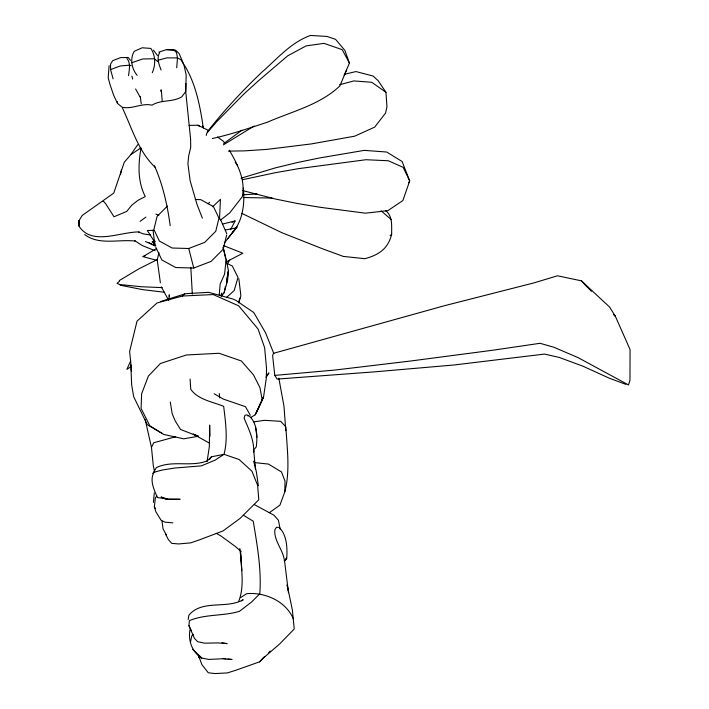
<?xml version="1.0" encoding="UTF-8"?>
<svg xmlns="http://www.w3.org/2000/svg" width="709" height="709" viewBox="0 0 709 709"><rect width="100%" height="100%" fill="white"/><g stroke="black" fill="none" stroke-linecap="round" stroke-linejoin="round"><path stroke-width="1.06" d="M113.112 78.859L110.56 69.579L110.569 64.111L112.678 60.682L120.53 57.624L128.214 57.473L130.509 60.398M285.816 430.7L283.963 406.168L278.823 378.11M241.849 570.701L240.493 550.884C240.856 567.439 244.933 585.51 238.729 601.25M158.816 52.147L166.447 49.63L175.531 50.109L179.085 53.485L183.879 64.687L186.166 74.826L185.767 92.002L190.588 139.061L190.712 147.339L188.665 155.989L187.912 163.726L190.118 180.662L197.005 204.414L202.384 218.168M185.838 83.423L185.696 91.55L181.796 96.805C172.517 102.53 161.28 99.366 152.001 105.154C141.632 102.77 132.432 109.532 122.09 107.21L117.517 103.425L113.6 95.103L110.01 84.495L108.193 77.875L109.097 65.68M269.234 512.767L279.922 505.145L284.823 491.78L285.009 481.136L281.482 471.946L268.392 464.058L255.382 462.693M192.325 294.12L190.818 267.373M139.407 231.923C120.229 231.657 91.7 246.236 78.921 226.011L79.089 220.534L82.138 215.518L113.724 193.114L124.305 162.21L130.908 154.553L137.714 144.663M162.219 101.192L161.324 89.875M137.129 75.331C131.679 68.995 129.712 58.59 134.276 51.287L142.163 47.787L150.822 48.407C155.608 55.337 155.723 65.148 152.284 72.699M219.489 219.099L220.455 199.318L212.656 206.762M161.067 70.005C159.064 64.59 156.379 58.12 159.64 52.688M221.917 642.726L227.128 643.604L217.663 642.912L204.422 643.169L197.643 641.698L194.408 638.286L188.966 625.684L189.356 620.65C205.078 613.967 223.096 616.236 239.394 611.371L251.571 602.012L259.778 593.796C261.648 569.619 257.145 545.079 253.255 521.221L243.497 515.301M168.813 300.004L169.265 294.749L169.416 296.779M153.428 502.397L154.296 492.906M225.675 258.581L223.113 247.29L226.153 259.441L224.576 274.091L220.153 284.079L219.223 295.015M78.752 223.397L79.089 220.534L78.921 226.011M229.379 150.281C237.444 164.169 245.863 180.175 242.256 196.739L229.716 212.922L220.455 220.136M140.887 148.872C138.104 164.993 137.679 181.61 145.256 196.57L137.909 200.346L131.511 205.442L126.769 211.388L114.007 216.786L105.809 203.935L103.78 201.524L102.406 201.462M172.845 522.87L164.922 522.152L161.085 520.246L155.971 511.969L154.314 506.793L155.431 497.647L156.999 496.087M176.709 67.78L177.472 57.925L176.532 52.626L173.909 50.02L166.447 49.63M226.393 284.646L228.44 270.732L226.153 259.441M128.533 75.668C129.206 70.005 130.961 63.128 126.893 58.395M190.242 629.034C187.575 639.775 192.05 652.218 201.71 658.041L208.561 659.414L222.52 658.785L232.056 659.485L227.917 659.024M188.142 619.586L188.886 615.226C202.056 599.247 226.472 609.35 243.196 599.725L241.521 600.94M221.27 296.211L221.828 293.056L220.942 294.793M207.081 461.506L209.323 446.812L209.66 425.037L210.024 436.203M221.545 295.963L224.141 292.711L225.373 286.436M226.596 280.152L228.44 270.732L227.58 280.365L224.141 292.711M120.486 174.689L121.478 169.735M206.248 135.428L206.673 133.31L216.67 121.744L243.657 94.244L258.014 81.163L287.748 55.798L306.164 45.872L324.066 43.364L342.234 49.683L349.413 63.083L344.202 75.464M190.517 641.946L191.882 635.61L193.619 634.378M158.958 252.67L157.221 260.017L160.385 282.82M226.65 235.051L223.158 249.293L211.122 261.364L193.761 268.046L175.726 267.532L161.847 259.973L155.847 247.379M238.658 302.149L239.828 298.143M238.773 303.018L240.883 295.786L238.836 278.699M284.823 491.78C290.309 470.794 287.074 448.318 285.833 426.862L280.675 421.323L264.572 420.322L253.787 421.873M250.667 417.557L255.196 414.783L263.571 396.898L266.256 378.571L266.549 368.6L264.617 347.649L258.058 329.003L238.685 305.845L213.232 294.563L182.408 296.025L157.017 302.982L137.023 321.142L129.614 351.531L131.519 369.673M346.541 70.023L339.895 85.886C319.856 104.967 292.037 111.41 267.275 122.258C249.098 128.143 231.001 134.471 212.301 138.521M130.66 360.916L126.867 369.398L131.209 366.482M385.492 210.564C392.999 216.103 391.483 226.1 391.669 234.254C388.045 248.824 378.881 254.921 364.887 258.688L343.333 256.419L322.799 248.894L281.96 232.747L241.76 213.338M256.41 412.771L263.571 396.898L255.196 414.783M154.606 471.893L153.277 465.538L151.46 447.352L153.764 442.744L175.681 436.726M230.602 229.707L235.078 220.969L222.475 224.062M408.65 182.754L409.705 180.901L402.109 161.51L386.724 152.027L364.266 150.37L319.546 157.965L297.204 162.565L274.87 168.015L241.06 178.207M285.098 560.58L286.578 557.983L285.115 560.544L286.711 558.541C287.437 548.181 287.056 535.348 279.302 527.505M227.536 263.748L229.681 260.088M152.816 473.585L156.37 467.603C172.553 459.831 191.058 467.408 207.427 460.797L211.415 456.8L224.017 454.336L239.11 459.503L251.97 471.237L257.633 485.364L258.803 499.765L240.094 518.376L223.043 530.935L199.167 539.957L190.632 542.89L178.633 543.945L171.773 543.378L168.343 539.584L165.711 534.382M266.07 377.418L268.915 372.89L266.3 376.302M209.545 459.476L211.415 456.8M224.656 242.646L236.07 227.961L225.338 229.982M233.376 231.675C243.054 219.648 244.889 203.022 243.311 188.071M207.267 131.892C223.831 110.719 242.203 90.956 261.639 72.389C277.13 58.98 290.628 42.567 310.471 35.45L326.938 36.425L335.552 39.323L344.858 50.366L349.413 63.083M227.678 238.658L237.107 226.915L232.268 232.419M254.646 448.868L256.286 446.847C257.518 436.398 257.42 422.334 248.434 415.377M198.316 655.054L201.914 664.661L208.313 672.797L215.199 673.55L227.385 672.921L235.778 670.271L259.432 661.896L264.794 656.499M167.421 206.053L157.088 216.413L153.888 229.503L159.401 241.078L172.154 248.026L188.736 248.496L204.697 242.363L215.758 231.258L218.966 218.168L213.453 206.603L200.691 199.646L195.17 199.495M259.432 661.896L264.829 656.49M268.693 652.626L270.235 651.084M208.074 203.758L209.598 202.287M182.408 296.025L184.686 293.934L186.946 293.597L208.694 292.33L232.862 298.994L235.973 300.439L253.778 312.545L265.583 332.831L273.825 353.561M226.534 297.505L234.2 290.504L238.002 277.441L232.313 266.026L226.463 263.154M284.424 561.165C283.565 550.184 273.718 540.967 274.87 529.783L276.483 527.283L278.477 527.381M390.101 235.645L391.669 234.254M262.481 658.821L279.621 643.994L294.226 628.998L292.383 610.015L287.118 584.819L287.943 589.799M140.063 221.35L145.939 217.096M119.564 281.198L116.994 283.343L119.856 284.548L141.534 286.746L162.21 287.624M223.69 143.581L241.929 130.199M130.908 154.553L141.011 147.862M240.573 597.634L246.688 593.672C265.21 591.988 286.152 601.338 293.464 619.143M223.406 144.858L254.185 125.998M119.307 280.551L139.053 268.729L157.549 259.459M156.68 260.318L143.014 256.631L156.662 248.504M225.994 262.002L242.841 253.237L223.654 245.642M232.029 222.254L235.078 220.969M143.014 256.631L145.035 255.834M110.56 69.579L120.193 65.999L129.49 65.166L131.147 65.751M131.821 62.729L142.748 58.953L154.527 58.776L157.779 61.692M160.704 301.511L184.686 293.934M339.558 84.761L353.871 80.923L371.684 82.279L385.971 92.276L386.946 106.82L385.554 113.059L374.68 127.124L354.704 136.181L311.26 143.936L267.036 149.369L244.508 150.866L228.395 151.123M158.089 60.185L166.925 57.863L177.472 57.925L180.884 59.645L183.879 64.687M344.228 74.356L355.953 71.565L373.076 76.04L378.127 80.649L385.971 92.276M242.443 179.732L275.704 172.633L298.294 168.68L365.933 159.72L388.284 160.757L403.146 167.333L409.705 180.901L402.854 200.576L387.841 210.662L365.454 213.187L320.477 207.338L297.975 203.607L275.464 199.043L242.345 190.491M155.838 245.855L152.302 241.893L155.351 241.255M154.075 243.178L152.302 241.893L154.429 241.477M198.609 436.221L183.684 438.827L163.682 434.422L149.883 425.887L141.091 408.428L141.632 393.796L148.385 376.08L160.464 363.478L186.396 354.987L219.09 353.268L241.299 360.961L253.521 374.91L259.981 387.717L262.268 400.204M243.32 194.815L257.083 193.92M274.782 375.398L334.923 370.045L410.865 360.978L492.658 350.246L540.063 343.298L553.906 347.25L577.941 357.549L628.52 384.943L629.964 380.228L630.071 349.528L615.288 316.161L609.616 307.077L581.398 280.835L557.487 275.801L533.717 282.953L444.446 305.721L273.408 353.348L272.637 355.688L274.782 375.398L277.113 379.085L374.405 371.87L454.132 364.975L544.547 354.075L559.1 357.389L582.736 366.11L609.066 378.101L625.914 384.384M153.649 230.265L147.321 230.522L154.81 242.256M189.152 125.396L197.882 125.227L208.481 130.429M243.471 197.545L271.999 198.059M135.499 241.104C118.89 239.022 99.109 245.598 84.708 234.573M167.12 498.959L180.121 499.278L166.482 499.464L161.103 497.009L167.12 498.959L157.371 497.532C154.154 489.653 149.377 480.596 153.959 472.291L162.051 470.058L174.467 468.073L201.471 465.84L215.208 460.07L224.017 454.336C228.085 439.172 225.515 421.82 223.672 406.354C212.443 401.675 198.183 399.805 190.756 389.338L190.101 378.996M222.75 658.448L225.852 658.794M164.337 292.241L142.713 289.644L120.113 285.195M150.476 234.945L143.484 233.926L138.68 232.127M155.12 250.729L142.252 245.562L134.586 240.59M197.811 436.15L180.529 429.468L175.22 420.924L172.172 413.666L170.293 402.065M197.971 436.008L193.185 434.103L209.483 443.143M155.865 214.083L158.807 215.261M149.085 242.806L151.522 243.834M152.444 244.454L154.367 245.474L145.46 241.494M254.345 504.586L273.993 515.221L278.442 520.309L280.144 529.109M216.21 533.301L221.004 536.004L235.53 546.621L241.095 551.478M214.118 393.734L223.317 399.087L245.482 406.682L250.304 415.244M162.095 433.35L147.259 424.664L133.647 396.632L131.661 384.845L130.819 364.843M197.882 125.227L199.752 126.406M152.302 241.893L154.996 243.834M217.548 136.979L223.565 141.428L224.735 143.2M381.061 210.803L391.35 219.666M194.257 650.782L192.759 649.329L201.71 658.041L197.979 654.407M587.424 287.11L581.398 280.835L591.43 291.319M613.781 314.592L615.288 316.161L613.799 314.61M248.15 416.103L246.962 414.792L244.959 415.27L244.118 418.159C248.637 428.901 254.239 440.183 253.698 452.12L253.654 449.497L255.435 469.5M155.466 167.581C138.441 151.62 132.158 128.675 122.524 108.158M140.143 147.844L141.525 149.448M153.463 50.126L157.46 55.506M198.626 656.968L199.805 658.572M235.193 162.219L237.595 165.667M154.314 506.793L155.493 508.654M161.289 286.844L168.512 299.978M202.499 125.972L203.536 127.753M135.596 88.988L139.957 96.841M166.482 535.242L163.043 528.896L161.998 521.018M184.615 65.485C196.038 84.389 200.089 106.253 203.279 127.762M154.429 165.755C162.875 184.686 167.421 205.211 170.195 225.701M188.966 625.684L191.483 631.116M220.322 219.046L226.791 233.748M193.761 268.046L188.736 248.496M160.704 90.096L161.218 92.002M131.909 76.076L132.707 79.089M145.141 419.356L151.46 447.352M117.136 101.467L117.517 103.425M131.121 369.079L131.457 371.126M255.559 427.297L256.95 437.125M258.333 485.665L256.454 472.398L253.973 461.063L254.575 465.308M140.267 96.69L141.268 103.798M288.474 592.733L284.566 561.032M153.117 230.753L155.023 246.245M239.828 548.376L241.22 561.076M219.285 393.53L219.657 397.917"/></g></svg>
